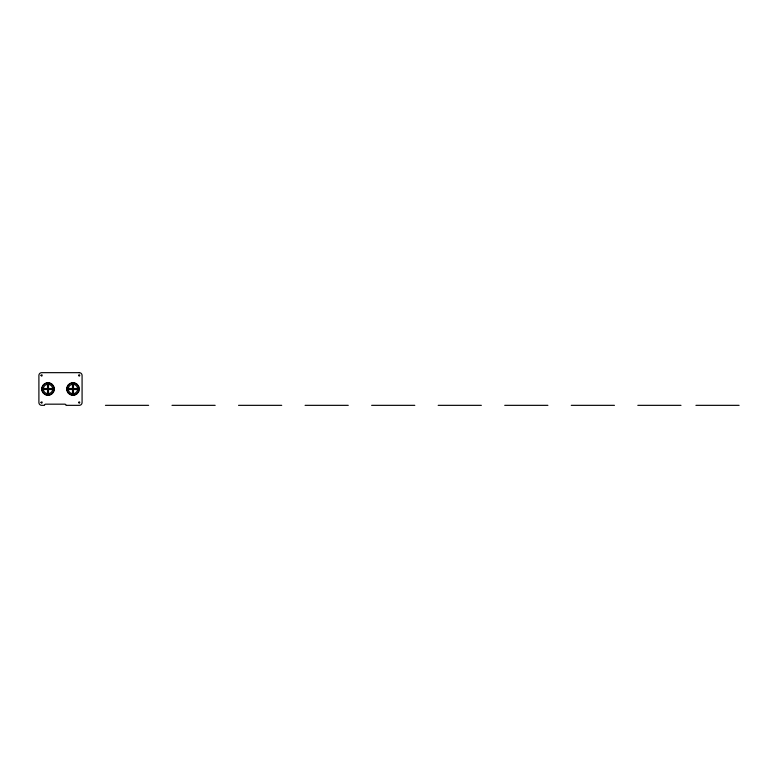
<?xml version="1.0" encoding="UTF-8"?>
<svg xmlns="http://www.w3.org/2000/svg" width="778" height="778" viewBox="0 0 778 778"><rect width="100%" height="100%" fill="white"/><g stroke="black" fill="none" stroke-linecap="round" stroke-linejoin="round"><path stroke-width="1.17" d="M105.448 405.338L148.617 405.338M171.996 405.338L215.166 405.338M238.535 405.338L281.714 405.338M305.083 405.338L348.262 405.338M371.631 405.338L414.8 405.338M438.179 405.338L481.349 405.338M504.718 405.338L547.897 405.338M571.266 405.338L614.445 405.338M637.814 405.338L680.993 405.338M695.921 405.338L739.1 405.338M41.02 375.278C41.886 377.952 43.101 373.391 41.02 375.278M41.02 402.352C41.886 405.027 43.101 400.466 41.02 402.352M43.49 387.794L43.393 388.533L47.487 388.533L47.536 384.39L46.797 384.488A4.668 4.668 0 0 0 43.49 387.794M52.612 389.467L52.515 390.206A4.668 4.668 0 0 1 49.209 393.512L48.469 393.61L48.469 389.515L52.612 389.467M68.464 387.794L68.367 388.533L72.461 388.533L72.51 384.39L71.761 384.488A4.668 4.668 0 0 0 68.464 387.794M78.597 375.278C79.453 377.952 80.679 373.391 78.597 375.278M77.576 389.467L77.479 390.206A4.668 4.668 0 0 1 74.182 393.512L73.443 393.61L73.443 389.515L77.576 389.467M78.597 402.352C79.453 405.027 80.679 400.466 78.597 402.352M79.278 372.662L41.701 372.662A2.801 2.801 0 0 0 38.9 375.463L38.9 402.537A2.801 2.801 0 0 0 41.701 405.338L44.502 405.338A1.167 1.167 0 0 1 45.669 404.171L64.807 404.171A1.167 1.167 0 0 1 65.974 405.338L79.278 405.338A2.801 2.801 0 0 0 82.079 402.537L82.079 375.463A2.801 2.801 0 0 0 79.278 372.662M52.612 388.533L48.518 388.533L48.469 384.39L49.209 384.488A4.668 4.668 0 0 1 52.515 387.794L52.612 388.533M77.576 388.533L73.492 388.533L73.443 384.39L74.182 384.488A4.668 4.668 0 0 1 77.479 387.794L77.576 388.533M47.487 389.467L43.393 389.467L43.49 390.206A4.668 4.668 0 0 0 46.797 393.512L47.536 393.61L47.536 389.515M72.461 389.467L68.367 389.467L68.464 390.206A4.668 4.668 0 0 0 71.761 393.512L72.51 393.61L72.51 389.515M44.852 394.456A6.302 6.302 0 0 0 54.304 389A6.302 6.302 0 0 0 44.852 383.544A6.302 6.302 0 0 0 44.852 394.456M69.826 394.456A6.302 6.302 0 0 0 79.278 389A6.302 6.302 0 0 0 69.826 383.544A6.302 6.302 0 0 0 69.826 394.456M69.942 394.251A6.068 6.068 0 0 0 79.045 389A6.068 6.068 0 0 0 69.942 383.749A6.068 6.068 0 0 0 69.942 394.251M43.714 393.289A6.068 6.068 0 0 0 53.867 390.566A6.068 6.068 0 0 0 46.427 383.136A6.068 6.068 0 0 0 43.714 393.289"/></g></svg>
